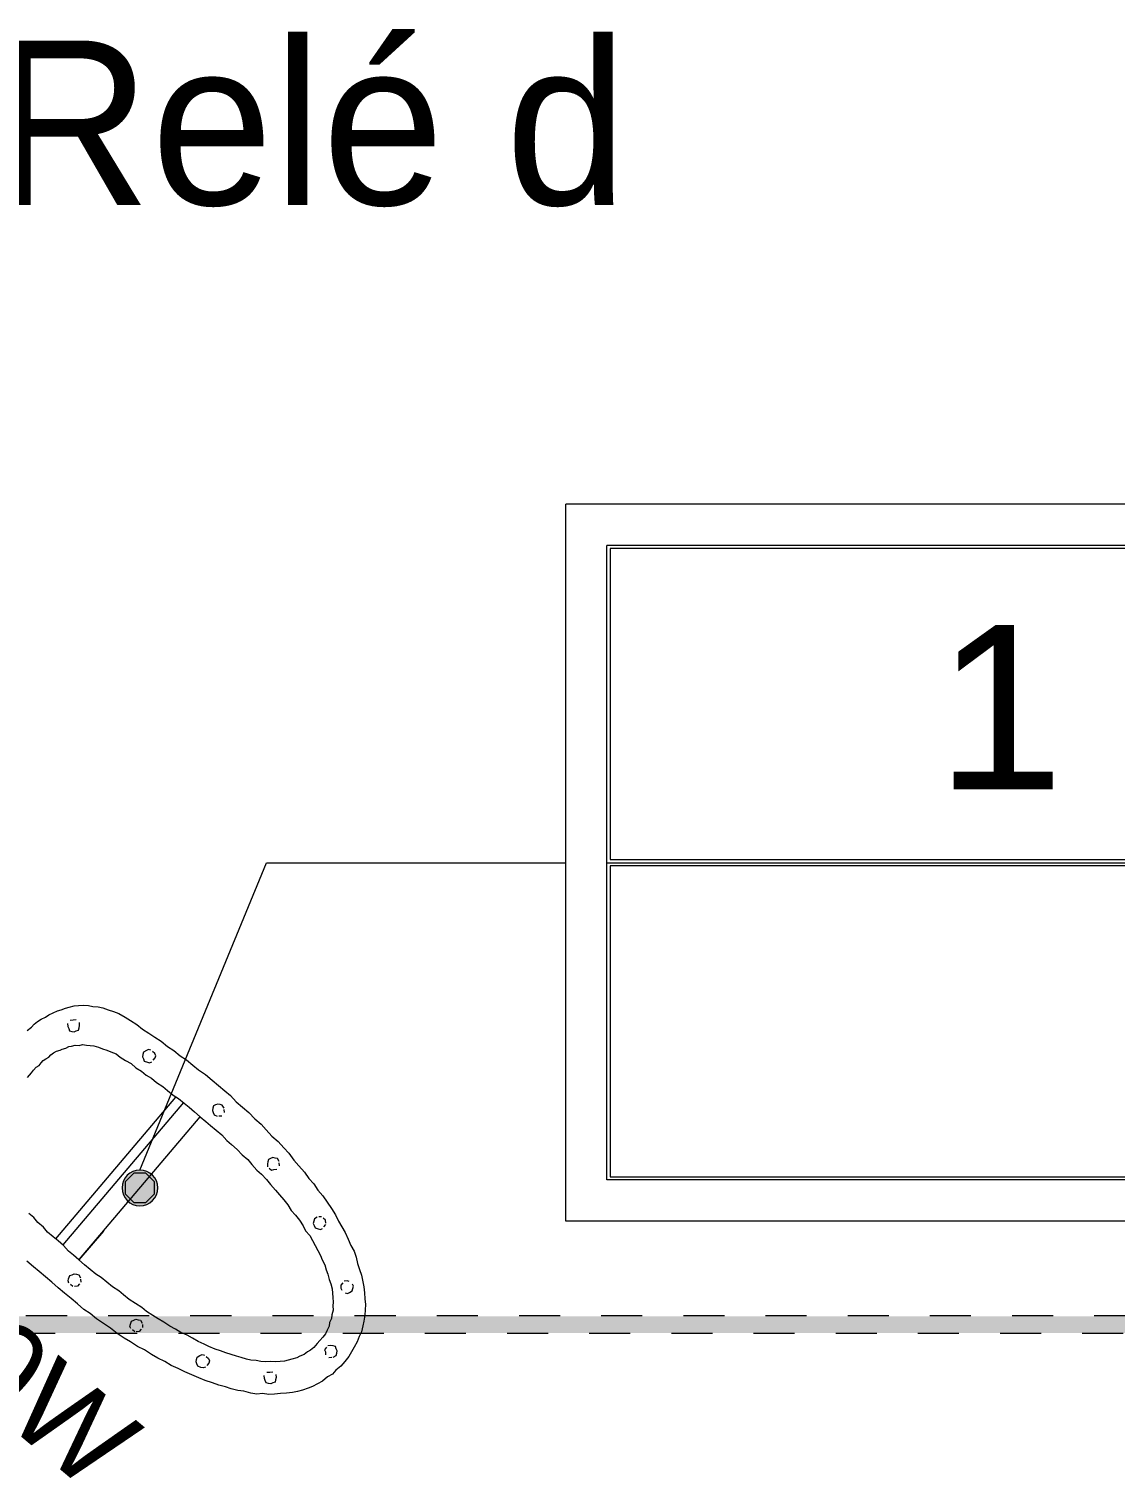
# Model space of a CAD drawing. Header units: metres. Extents: x -12 to 158, y -16 to 62.
# Drawn here: x 61.829 to 64.473, y 36.24 to 39.767 of the extents above; entities that cross this region are included whole.
import ezdxf

# ---------------------------------------------------------------- set-up
doc = ezdxf.new("R2010")
doc.units = ezdxf.units.M
doc.linetypes.add('Hidden', pattern=[0.007144, 0.004763, -0.002381])
doc.linetypes.add('Hidden 1_5', pattern=[0.0022, 0.0015, -0.0007])
for name, color, linetype, lineweight in [('A-DETL', 7, 'Continuous', 9), ('Dispositivos elétricos', 7, 'Continuous', 35), ('E-LITE-EQPM-IDEN', 7, 'Continuous', 9), ('E-LITE-IDEN', 7, 'Continuous', 9), ('E-POWR-CNDT', 7, 'Continuous', 18), ('G-ANNO-TEXT', 7, 'Continuous', 9)]:
    doc.layers.add(name, color=color, linetype=linetype, lineweight=lineweight)
doc.styles.add('Arial_2', font='arial.ttf', dxfattribs={"height": 0.210954})
doc.styles.add('Arial_3', font='arial.ttf', dxfattribs={"height": 0.4})
doc.styles.add('Century Gothic_2', font='GOTHIC.TTF', dxfattribs={"height": 0.4})

# ---------------------------------------------------------------- blocks, each defined once
blk = doc.blocks.new('PVC Corrugado Amarelo_Caixa de Octogonal 4x4 - PVC Corrugado Amarelo_Caixa de Octogonal 4x4-2829200-PLANTA BAIXA - PLANTA GERAL')
at = {"layer": 'Dispositivos elétricos', "linetype": 'Hidden 1_5', "lineweight": 9, "true_color": 0xffff00}
h = blk.add_hatch(color=2, dxfattribs=at)
h.paths.add_polyline_path([(0, -0.0435), (0.0148, -0.0405), (0.0253, -0.0349), (0.0358, -0.0242), (0.0377, -0.0217), (0.0423, -0.0093), (0.0435, 0), (0.0405, 0.0148), (0.0358, 0.0242), (0.0242, 0.0358), (0.0148, 0.0405), (0.0093, 0.0423), (-0.0082, 0.0424), (-0.0113, 0.042), (-0.0242, 0.0358), (-0.0358, 0.0242), (-0.0405, 0.0148), (-0.0424, 0.0082), (-0.0435, 0), (-0.0405, -0.0148), (-0.0346, -0.0258), (-0.0242, -0.0358), (-0.0217, -0.0377), (-0.0082, -0.0424)])
h.paths.add_polyline_path([(0.0148, -0.0358), (-0.0153, -0.0353), (-0.0358, -0.0142), (-0.0353, 0.0153), (-0.0148, 0.0358), (0.016, 0.0346), (0.0358, 0.0148), (0.0346, -0.016), (0.016, -0.0346)])
blk.add_hatch(color=2, dxfattribs=at).paths.add_polyline_path([(-0.0148, -0.0358), (0.0148, -0.0358), (0.0358, -0.0148), (0.0358, 0.0148), (0.0148, 0.0358), (-0.0148, 0.0358), (-0.0358, 0.0148), (-0.0358, -0.0148)])
at = {"layer": 'Dispositivos elétricos', "lineweight": 9}
for p, q in [((-0.0148, 0.0358), (-0.0358, 0.0148)), ((0.0148, 0.0358), (-0.0148, 0.0358)), ((0.0358, 0.0148), (0.0148, 0.0358)), ((-0.0358, 0.0148), (-0.0358, -0.0148)), ((0.0358, -0.0148), (0.0358, 0.0148)), ((-0.0358, -0.0148), (-0.0148, -0.0358)), ((0.0148, -0.0358), (0.0358, -0.0148)), ((-0.0148, -0.0358), (0.0148, -0.0358))]:
    blk.add_line(p, q, dxfattribs=at)
for start, end in [(360, 180), (180, 360)]:
    blk.add_arc((0, 0), 0.0435, start, end, dxfattribs=at)
blk = doc.blocks.new('Tag de Luminárias de Teto 3 - Tag de Luminárias de Teto 3-3493737-PLANTA BAIXA - PLANTA GERAL')
at = {"layer": 'E-LITE-EQPM-IDEN'}
for p, q in [((-0.0105, -0.004361), (-0.0105, 0.004361)), ((0.0105, 0.004361), (-0.0105, 0.004361)), ((0.0105, -0.004361), (0.0105, 0.004361)), ((0.01, 0.003861), (-0.01, 0.003861)), ((-0.01, -0.003861), (-0.01, 0.003861)), ((-0.000039, 0.003822), (-0.009961, 0.003822)), ((-0.009961, 0.003822), (-0.009961, 0.000039)), ((-0.000039, 0.000039), (-0.000039, 0.003822)), ((0, 0), (0, 0.003861)), ((0.000039, 0.003822), (0.000039, 0.000039)), ((0.009961, 0.003822), (0.000039, 0.003822)), ((0.009961, 0.000039), (0.009961, 0.003822)), ((0.01, -0.003861), (0.01, 0.003861)), ((-0.01, 0), (0.01, 0)), ((-0.009961, 0.000039), (-0.000039, 0.000039)), ((0.000039, 0.000039), (0.009961, 0.000039)), ((0.009961, -0.000039), (-0.009961, -0.000039)), ((-0.009961, -0.000039), (-0.009961, -0.003822)), ((0.009961, -0.003822), (0.009961, -0.000039)), ((0.01, -0.003861), (-0.01, -0.003861)), ((-0.009961, -0.003822), (0.009961, -0.003822)), ((0.0105, -0.004361), (-0.0105, -0.004361))]:
    blk.add_line(p, q, dxfattribs=at)

msp = doc.modelspace()

# ---------------------------------------------------------------- hatches: boundary and pattern name
at = {"layer": 'E-POWR-CNDT', "true_color": 0x353535}
for points in [[(78.5222, 36.6135), (78.5222, 36.6344), (61.1931, 36.6337), (61.1931, 36.6135), (78.4265, 36.6135)], [(61.8537, 36.5925), (78.5222, 36.5933), (78.5222, 36.6135), (61.1931, 36.6135), (61.1931, 36.5925), (61.3012, 36.5925)]]:
    msp.add_hatch(color=250, dxfattribs=at).paths.add_polyline_path(points)

# ---------------------------------------------------------------- linework, layer by layer
at = {"layer": 'A-DETL'}
for p, q in [((61.9079, 37.3791), (61.9184, 37.3836)), ((61.9184, 37.3836), (61.9272, 37.3862)), ((61.9272, 37.3862), (61.9396, 37.389)), ((61.9396, 37.389), (61.9504, 37.3899)), ((61.9504, 37.3899), (61.9612, 37.3908)), ((61.9612, 37.3908), (61.974, 37.39)), ((61.974, 37.39), (61.985, 37.3873)), ((61.985, 37.3873), (61.9978, 37.3866)), ((61.9978, 37.3866), (62.0089, 37.3839)), ((62.0089, 37.3839), (62.0219, 37.3795)), ((61.8419, 37.3447), (61.8505, 37.3508)), ((61.8505, 37.3508), (61.859, 37.357)), ((61.859, 37.357), (61.8695, 37.3614)), ((61.8695, 37.3614), (61.878, 37.3676)), ((61.878, 37.3676), (61.8885, 37.3721)), ((61.8885, 37.3721), (61.899, 37.3766)), ((61.899, 37.3766), (61.9079, 37.3791)), ((61.9371, 37.3544), (61.9299, 37.3538)), ((61.9443, 37.355), (61.9371, 37.3544)), ((61.9527, 37.3412), (61.9521, 37.3484)), ((62.0219, 37.3795), (62.0349, 37.3752)), ((62.0349, 37.3752), (62.048, 37.3708)), ((62.048, 37.3708), (62.0633, 37.3612)), ((62.0633, 37.3612), (62.0766, 37.3533)), ((62.0766, 37.3533), (62.0919, 37.3437)), ((61.8251, 37.3288), (61.8353, 37.3369)), ((61.8353, 37.3369), (61.8419, 37.3447)), ((61.9233, 37.346), (61.9239, 37.3388)), ((61.9239, 37.3388), (61.9261, 37.3336)), ((61.9261, 37.3336), (61.9284, 37.3283)), ((61.9284, 37.3283), (61.9339, 37.327)), ((61.9339, 37.327), (61.9395, 37.3256)), ((61.9395, 37.3256), (61.9447, 37.3279)), ((61.9447, 37.3279), (61.95, 37.3301)), ((61.95, 37.3301), (61.9513, 37.3356)), ((61.9513, 37.3356), (61.9527, 37.3412)), ((62.0919, 37.3437), (62.1055, 37.3322)), ((62.1055, 37.3322), (62.1208, 37.3226)), ((62.1208, 37.3226), (62.1361, 37.313)), ((62.1361, 37.313), (62.1514, 37.3034)), ((61.8894, 37.2744), (61.8963, 37.2786)), ((61.8963, 37.2786), (61.9051, 37.2811)), ((61.9051, 37.2811), (61.9104, 37.2834)), ((61.9104, 37.2834), (61.9192, 37.2859)), ((61.9192, 37.2859), (61.9261, 37.2901)), ((61.9261, 37.2901), (61.9333, 37.2907)), ((61.9333, 37.2907), (61.9422, 37.2932)), ((61.9422, 37.2932), (61.9513, 37.2922)), ((61.9513, 37.2922), (61.9601, 37.2947)), ((61.9601, 37.2947), (61.9693, 37.2937)), ((61.9693, 37.2937), (61.9784, 37.2926)), ((61.9784, 37.2926), (61.9876, 37.2916)), ((61.9876, 37.2916), (61.9986, 37.2889)), ((61.9986, 37.2889), (62.0081, 37.2842)), ((62.0081, 37.2842), (62.0192, 37.2815)), ((62.0192, 37.2815), (62.0286, 37.2769)), ((62.0286, 37.2769), (62.0417, 37.2725)), ((62.1152, 37.2804), (62.1083, 37.2763)), ((62.1205, 37.2827), (62.1152, 37.2804)), ((62.126, 37.2813), (62.1205, 37.2827)), ((62.1358, 37.2731), (62.1299, 37.278)), ((62.1514, 37.3034), (62.1669, 37.2902)), ((62.1669, 37.2902), (62.1822, 37.2806)), ((62.1822, 37.2806), (62.1978, 37.2674)), ((61.847, 37.2401), (61.8539, 37.2443)), ((61.8539, 37.2443), (61.8588, 37.2501)), ((61.8588, 37.2501), (61.8638, 37.2559)), ((61.8638, 37.2559), (61.8707, 37.2601)), ((61.8707, 37.2601), (61.8776, 37.2643)), ((61.8776, 37.2643), (61.8825, 37.2702)), ((61.8825, 37.2702), (61.8894, 37.2744)), ((62.0417, 37.2725), (62.0514, 37.2643)), ((62.0514, 37.2643), (62.0647, 37.2563)), ((62.0647, 37.2563), (62.0781, 37.2484)), ((62.0781, 37.2484), (62.0898, 37.2385)), ((62.107, 37.2707), (62.1056, 37.2652)), ((62.1056, 37.2652), (62.1079, 37.2599)), ((62.1083, 37.2763), (62.107, 37.2707)), ((62.1079, 37.2599), (62.1101, 37.2547)), ((62.1101, 37.2547), (62.1176, 37.2517)), ((62.1176, 37.2517), (62.1232, 37.2503)), ((62.1232, 37.2503), (62.1284, 37.2526)), ((62.1317, 37.2565), (62.1367, 37.2623)), ((62.138, 37.2678), (62.1358, 37.2731)), ((62.1367, 37.2623), (62.138, 37.2678)), ((62.1978, 37.2674), (62.2131, 37.2578)), ((62.2131, 37.2578), (62.2287, 37.2446)), ((62.2287, 37.2446), (62.2423, 37.233)), ((61.8255, 37.2147), (61.8305, 37.2206)), ((61.8305, 37.2206), (61.8354, 37.2264)), ((61.8354, 37.2264), (61.8404, 37.2323)), ((61.8404, 37.2323), (61.847, 37.2401)), ((62.0898, 37.2385), (62.1031, 37.2305)), ((62.1031, 37.2305), (62.1148, 37.2207)), ((62.1148, 37.2207), (62.1281, 37.2127)), ((62.1281, 37.2127), (62.1398, 37.2028)), ((62.2423, 37.233), (62.2595, 37.2218)), ((62.2595, 37.2218), (62.2751, 37.2086)), ((62.2751, 37.2086), (62.2907, 37.1954)), ((62.1398, 37.2028), (62.1551, 37.1932)), ((62.1551, 37.1932), (62.1668, 37.1833)), ((62.1668, 37.1833), (62.1804, 37.1718)), ((62.1804, 37.1718), (62.1937, 37.1638)), ((62.2907, 37.1954), (62.3063, 37.1822)), ((62.3063, 37.1822), (62.3199, 37.1707)), ((62.1862, 37.1668), (61.8943, 36.8221)), ((62.2054, 37.1539), (61.9119, 36.8072)), ((62.1937, 37.1638), (62.2074, 37.1523)), ((62.2074, 37.1523), (62.2191, 37.1424)), ((62.2191, 37.1424), (62.2327, 37.1308)), ((62.2772, 37.14), (62.2758, 37.1344)), ((62.2785, 37.1455), (62.2772, 37.14)), ((62.2838, 37.1478), (62.2785, 37.1455)), ((62.289, 37.15), (62.2838, 37.1478)), ((62.2946, 37.1487), (62.289, 37.15)), ((62.3001, 37.1473), (62.2946, 37.1487)), ((62.3043, 37.1404), (62.3001, 37.1473)), ((62.3052, 37.1296), (62.3046, 37.1368)), ((62.3199, 37.1707), (62.3339, 37.1555)), ((62.3339, 37.1555), (62.3494, 37.1423)), ((62.3494, 37.1423), (62.365, 37.1292)), ((61.9528, 36.7726), (62.2463, 37.1193)), ((62.2327, 37.1308), (62.2463, 37.1193)), ((62.2463, 37.1193), (62.26, 37.1078)), ((62.26, 37.1078), (62.2716, 37.0979)), ((62.2758, 37.1344), (62.2781, 37.1292)), ((62.2781, 37.1292), (62.2803, 37.1239)), ((62.2803, 37.1239), (62.2878, 37.1209)), ((62.2914, 37.1212), (62.2986, 37.1218)), ((62.365, 37.1292), (62.3789, 37.114)), ((62.3789, 37.114), (62.3945, 37.1008)), ((62.3945, 37.1008), (62.4065, 37.0873)), ((62.2716, 37.0979), (62.2853, 37.0863)), ((62.2853, 37.0863), (62.2989, 37.0748)), ((62.2989, 37.0748), (62.3109, 37.0613)), ((62.4065, 37.0873), (62.4204, 37.0722)), ((62.4204, 37.0722), (62.436, 37.059)), ((62.3109, 37.0613), (62.3226, 37.0514)), ((62.3226, 37.0514), (62.3362, 37.0398)), ((62.3362, 37.0398), (62.3482, 37.0264)), ((62.436, 37.059), (62.45, 37.0439)), ((62.45, 37.0439), (62.4619, 37.0304)), ((62.4619, 37.0304), (62.4742, 37.0133)), ((62.3482, 37.0264), (62.3618, 37.0148)), ((62.3618, 37.0148), (62.3719, 37.003)), ((62.3719, 37.003), (62.3839, 36.9895)), ((62.4111, 37.0098), (62.4098, 37.0043)), ((62.4098, 37.0043), (62.4104, 36.9971)), ((62.4125, 37.0154), (62.4111, 37.0098)), ((62.4177, 37.0176), (62.4125, 37.0154)), ((62.423, 37.0199), (62.4177, 37.0176)), ((62.4285, 37.0185), (62.423, 37.0199)), ((62.4341, 37.0172), (62.4285, 37.0185)), ((62.4383, 37.0103), (62.4341, 37.0172)), ((62.4392, 36.9995), (62.4386, 37.0067)), ((62.4742, 37.0133), (62.4862, 36.9998)), ((62.4862, 36.9998), (62.5001, 36.9846)), ((62.3839, 36.9895), (62.3955, 36.9796)), ((62.3955, 36.9796), (62.4075, 36.9661)), ((62.4075, 36.9661), (62.4176, 36.9542)), ((62.4143, 36.9938), (62.4201, 36.9889)), ((62.4201, 36.9889), (62.4254, 36.9911)), ((62.4254, 36.9911), (62.4326, 36.9917)), ((62.5001, 36.9846), (62.5105, 36.9692)), ((62.5105, 36.9692), (62.5225, 36.9557)), ((62.4176, 36.9542), (62.4295, 36.9408)), ((62.4295, 36.9408), (62.4396, 36.9289)), ((62.4396, 36.9289), (62.4496, 36.9171)), ((62.5225, 36.9557), (62.5328, 36.9403)), ((62.5328, 36.9403), (62.5448, 36.9268)), ((62.5448, 36.9268), (62.5551, 36.9113)), ((62.4496, 36.9171), (62.4597, 36.9052)), ((62.4597, 36.9052), (62.468, 36.8914)), ((62.468, 36.8914), (62.4781, 36.8796)), ((62.5551, 36.9113), (62.5655, 36.8959)), ((62.5655, 36.8959), (62.5758, 36.8805)), ((61.8412, 36.8738), (61.8295, 36.8837)), ((61.8512, 36.862), (61.8412, 36.8738)), ((61.8648, 36.8504), (61.8512, 36.862)), ((62.4781, 36.8796), (62.4881, 36.8678)), ((62.4881, 36.8678), (62.4965, 36.854)), ((62.4965, 36.854), (62.5029, 36.8418)), ((62.5227, 36.8652), (62.5214, 36.8597)), ((62.5214, 36.8597), (62.5236, 36.8544)), ((62.5241, 36.8707), (62.5227, 36.8652)), ((62.5236, 36.8544), (62.5259, 36.8492)), ((62.531, 36.8749), (62.5241, 36.8707)), ((62.5418, 36.8758), (62.5346, 36.8752)), ((62.5515, 36.8676), (62.5457, 36.8725)), ((62.5475, 36.851), (62.5524, 36.8568)), ((62.5521, 36.8604), (62.5515, 36.8676)), ((62.5758, 36.8805), (62.5825, 36.8647)), ((62.5825, 36.8647), (62.5909, 36.8509)), ((61.8749, 36.8386), (61.8648, 36.8504)), ((61.8885, 36.827), (61.8749, 36.8386)), ((61.9002, 36.8171), (61.8885, 36.827)), ((62.0105, 36.8408), (61.9511, 36.7707)), ((62.5029, 36.8418), (62.513, 36.83)), ((62.513, 36.83), (62.5194, 36.8178)), ((62.5259, 36.8492), (62.5334, 36.8462)), ((62.5334, 36.8462), (62.5389, 36.8448)), ((62.5389, 36.8448), (62.5442, 36.8471)), ((62.5909, 36.8509), (62.5993, 36.8371)), ((62.5993, 36.8371), (62.606, 36.8214)), ((62.606, 36.8214), (62.6128, 36.8057)), ((61.9138, 36.8056), (61.9002, 36.8171)), ((61.9258, 36.7921), (61.9138, 36.8056)), ((61.9375, 36.7822), (61.9258, 36.7921)), ((62.5194, 36.8178), (62.5259, 36.8057)), ((62.5259, 36.8057), (62.5323, 36.7936)), ((62.5323, 36.7936), (62.5387, 36.7814)), ((62.6128, 36.8057), (62.6212, 36.7919)), ((62.6212, 36.7919), (62.626, 36.7778)), ((61.8402, 36.7542), (61.8246, 36.7674)), ((61.8539, 36.7427), (61.8402, 36.7542)), ((61.9511, 36.7707), (61.9375, 36.7822)), ((61.9648, 36.7591), (61.9511, 36.7707)), ((61.9784, 36.7476), (61.9648, 36.7591)), ((62.5387, 36.7814), (62.5432, 36.7709)), ((62.5432, 36.7709), (62.5497, 36.7588)), ((62.5497, 36.7588), (62.5525, 36.7463)), ((62.626, 36.7778), (62.6291, 36.7618)), ((62.6291, 36.7618), (62.6339, 36.7477)), ((61.8694, 36.7295), (61.8539, 36.7427)), ((61.885, 36.7163), (61.8694, 36.7295)), ((61.9006, 36.7031), (61.885, 36.7163)), ((61.9246, 36.7196), (61.9259, 36.7251)), ((61.9268, 36.7143), (61.9246, 36.7196)), ((61.9259, 36.7251), (61.9289, 36.7326)), ((61.9289, 36.7326), (61.9342, 36.7348)), ((61.9342, 36.7348), (61.9394, 36.7371)), ((61.9394, 36.7371), (61.945, 36.7357)), ((61.945, 36.7357), (61.9505, 36.7344)), ((61.9523, 36.7128), (61.9474, 36.707)), ((61.9505, 36.7344), (61.9547, 36.7275)), ((61.955, 36.7239), (61.9556, 36.7167)), ((61.992, 36.736), (61.9784, 36.7476)), ((62.0054, 36.7281), (61.992, 36.736)), ((62.019, 36.7165), (62.0054, 36.7281)), ((62.0326, 36.705), (62.019, 36.7165)), ((62.5525, 36.7463), (62.557, 36.7359)), ((62.557, 36.7359), (62.5599, 36.7234)), ((62.5599, 36.7234), (62.5644, 36.7129)), ((62.5644, 36.7129), (62.5672, 36.7005)), ((62.5931, 36.7153), (62.5882, 36.7095)), ((62.6036, 36.7198), (62.5964, 36.7192)), ((62.6092, 36.7185), (62.6036, 36.7198)), ((62.6339, 36.7477), (62.6387, 36.7336)), ((62.6387, 36.7336), (62.6418, 36.7175)), ((62.6418, 36.7175), (62.6447, 36.7051)), ((61.9162, 36.6899), (61.9006, 36.7031)), ((61.9318, 36.6767), (61.9162, 36.6899)), ((61.9366, 36.7061), (61.9307, 36.711)), ((61.9474, 36.707), (61.9402, 36.7064)), ((62.0479, 36.6954), (62.0326, 36.705)), ((62.0596, 36.6855), (62.0479, 36.6954)), ((62.0732, 36.674), (62.0596, 36.6855)), ((62.5672, 36.7005), (62.5681, 36.6897)), ((62.5681, 36.6897), (62.569, 36.6789)), ((62.569, 36.6789), (62.5699, 36.6681)), ((62.5882, 36.7095), (62.5888, 36.7023)), ((62.5888, 36.7023), (62.591, 36.697)), ((62.5988, 36.6904), (62.6044, 36.6891)), ((62.6044, 36.6891), (62.6096, 36.6913)), ((62.6096, 36.6913), (62.6165, 36.6955)), ((62.6165, 36.6955), (62.6179, 36.7011)), ((62.6192, 36.7066), (62.617, 36.7119)), ((62.6179, 36.7011), (62.6192, 36.7066)), ((62.6447, 36.7051), (62.6459, 36.6907)), ((62.6459, 36.6907), (62.6471, 36.6763)), ((61.9473, 36.6635), (61.9318, 36.6767)), ((61.9629, 36.6503), (61.9473, 36.6635)), ((61.9782, 36.6407), (61.9629, 36.6503)), ((62.0885, 36.6644), (62.0732, 36.674)), ((62.1038, 36.6548), (62.0885, 36.6644)), ((62.1155, 36.6449), (62.1038, 36.6548)), ((62.1308, 36.6353), (62.1155, 36.6449)), ((62.5697, 36.6482), (62.567, 36.6371)), ((62.5699, 36.6681), (62.5688, 36.659)), ((62.5688, 36.659), (62.5697, 36.6482)), ((62.6475, 36.6492), (62.6468, 36.6365)), ((62.6471, 36.6763), (62.6483, 36.6619)), ((62.6483, 36.6619), (62.6475, 36.6492)), ((61.9938, 36.6275), (61.9782, 36.6407)), ((62.011, 36.6163), (61.9938, 36.6275)), ((62.0283, 36.605), (62.011, 36.6163)), ((62.075, 36.6089), (62.0764, 36.6145)), ((62.0773, 36.6037), (62.075, 36.6089)), ((62.0764, 36.6145), (62.0794, 36.622)), ((62.0794, 36.622), (62.0846, 36.6242)), ((62.0846, 36.6242), (62.0899, 36.6264)), ((62.0899, 36.6264), (62.0954, 36.6251)), ((62.0954, 36.6251), (62.1009, 36.6237)), ((62.1009, 36.6237), (62.1051, 36.6169)), ((62.1054, 36.6133), (62.106, 36.6061)), ((62.1441, 36.6273), (62.1308, 36.6353)), ((62.1574, 36.6194), (62.1441, 36.6273)), ((62.1727, 36.6098), (62.1574, 36.6194)), ((62.1861, 36.6018), (62.1727, 36.6098)), ((62.5603, 36.6094), (62.5556, 36.5999)), ((62.5613, 36.6185), (62.5603, 36.6094)), ((62.566, 36.6279), (62.5613, 36.6185)), ((62.567, 36.6371), (62.566, 36.6279)), ((62.6417, 36.6107), (62.6392, 36.596)), ((62.6444, 36.6218), (62.6417, 36.6107)), ((62.6468, 36.6365), (62.6444, 36.6218)), ((62.0438, 36.5918), (62.0283, 36.605)), ((62.0611, 36.5806), (62.0438, 36.5918)), ((62.0764, 36.571), (62.0611, 36.5806)), ((62.087, 36.5954), (62.0812, 36.6004)), ((62.0978, 36.5963), (62.0906, 36.5957)), ((62.1027, 36.6022), (62.0978, 36.5963)), ((62.1994, 36.5939), (62.1861, 36.6018)), ((62.2144, 36.5879), (62.1994, 36.5939)), ((62.2277, 36.5799), (62.2144, 36.5879)), ((62.2411, 36.572), (62.2277, 36.5799)), ((62.256, 36.566), (62.2411, 36.572)), ((62.5378, 36.5749), (62.5312, 36.5671)), ((62.5444, 36.5827), (62.5378, 36.5749)), ((62.551, 36.5905), (62.5444, 36.5827)), ((62.5556, 36.5999), (62.551, 36.5905)), ((62.6286, 36.5716), (62.6207, 36.5582)), ((62.6329, 36.5846), (62.6286, 36.5716)), ((62.6392, 36.596), (62.6329, 36.5846)), ((62.0936, 36.5598), (62.0764, 36.571)), ((62.1105, 36.5521), (62.0936, 36.5598)), ((62.1277, 36.5409), (62.1105, 36.5521)), ((62.143, 36.5313), (62.1277, 36.5409)), ((62.2388, 36.5338), (62.2457, 36.538)), ((62.2457, 36.538), (62.2509, 36.5402)), ((62.2509, 36.5402), (62.2565, 36.5389)), ((62.2674, 36.5597), (62.256, 36.566)), ((62.2824, 36.5537), (62.2674, 36.5597)), ((62.2954, 36.5494), (62.2824, 36.5537)), ((62.3085, 36.545), (62.2954, 36.5494)), ((62.3215, 36.5407), (62.3085, 36.545)), ((62.3346, 36.5363), (62.3215, 36.5407)), ((62.3456, 36.5336), (62.3346, 36.5363)), ((62.4885, 36.5364), (62.4816, 36.5322)), ((62.499, 36.5409), (62.4885, 36.5364)), ((62.5075, 36.547), (62.499, 36.5409)), ((62.5144, 36.5512), (62.5075, 36.547)), ((62.5229, 36.5574), (62.5144, 36.5512)), ((62.5312, 36.5671), (62.5229, 36.5574)), ((62.5537, 36.5581), (62.5487, 36.5523)), ((62.5487, 36.5523), (62.551, 36.547)), ((62.551, 36.547), (62.5516, 36.5398)), ((62.5642, 36.5626), (62.557, 36.562)), ((62.5697, 36.5613), (62.5642, 36.5626)), ((62.5752, 36.5599), (62.5697, 36.5613)), ((62.5701, 36.5341), (62.577, 36.5383)), ((62.5775, 36.5547), (62.5752, 36.5599)), ((62.577, 36.5383), (62.5784, 36.5439)), ((62.5797, 36.5494), (62.5775, 36.5547)), ((62.5784, 36.5439), (62.5797, 36.5494)), ((62.6144, 36.5469), (62.6081, 36.5355)), ((62.6207, 36.5582), (62.6144, 36.5469)), ((62.16, 36.5236), (62.143, 36.5313)), ((62.1752, 36.514), (62.16, 36.5236)), ((62.1922, 36.5064), (62.1752, 36.514)), ((62.2091, 36.4987), (62.1922, 36.5064)), ((62.2361, 36.5227), (62.2374, 36.5282)), ((62.2383, 36.5175), (62.2361, 36.5227)), ((62.2374, 36.5282), (62.2388, 36.5338)), ((62.2406, 36.5122), (62.2383, 36.5175)), ((62.2481, 36.5092), (62.2406, 36.5122)), ((62.2536, 36.5079), (62.2481, 36.5092)), ((62.2589, 36.5101), (62.2536, 36.5079)), ((62.2604, 36.5356), (62.2662, 36.5306)), ((62.2671, 36.5198), (62.2622, 36.514)), ((62.2662, 36.5306), (62.2685, 36.5254)), ((62.2685, 36.5254), (62.2671, 36.5198)), ((62.3587, 36.5293), (62.3456, 36.5336)), ((62.3698, 36.5266), (62.3587, 36.5293)), ((62.3825, 36.5258), (62.3698, 36.5266)), ((62.3936, 36.5231), (62.3825, 36.5258)), ((62.4063, 36.5223), (62.3936, 36.5231)), ((62.4171, 36.5232), (62.4063, 36.5223)), ((62.4299, 36.5225), (62.4171, 36.5232)), ((62.4407, 36.5234), (62.4299, 36.5225)), ((62.4514, 36.5243), (62.4407, 36.5234)), ((62.4603, 36.5268), (62.4514, 36.5243)), ((62.4691, 36.5294), (62.4603, 36.5268)), ((62.4816, 36.5322), (62.4691, 36.5294)), ((62.5594, 36.5332), (62.5665, 36.5338)), ((62.5764, 36.5021), (62.5682, 36.4923)), ((62.5883, 36.5121), (62.5764, 36.5021)), ((62.5982, 36.5238), (62.5883, 36.5121)), ((62.6081, 36.5355), (62.5982, 36.5238)), ((62.226, 36.4911), (62.2091, 36.4987)), ((62.243, 36.4834), (62.226, 36.4911)), ((62.258, 36.4774), (62.243, 36.4834)), ((62.2765, 36.4717), (62.258, 36.4774)), ((62.2915, 36.4657), (62.2765, 36.4717)), ((62.3082, 36.4617), (62.2915, 36.4657)), ((62.4024, 36.4822), (62.4018, 36.4894)), ((62.4047, 36.4769), (62.4024, 36.4822)), ((62.4069, 36.4717), (62.4047, 36.4769)), ((62.4125, 36.4703), (62.4069, 36.4717)), ((62.4084, 36.4972), (62.4156, 36.4978)), ((62.418, 36.469), (62.4125, 36.4703)), ((62.4156, 36.4978), (62.4228, 36.4984)), ((62.4233, 36.4712), (62.418, 36.469)), ((62.4285, 36.4735), (62.4233, 36.4712)), ((62.4299, 36.479), (62.4285, 36.4735)), ((62.4312, 36.4846), (62.4299, 36.479)), ((62.4306, 36.4918), (62.4312, 36.4846)), ((62.5321, 36.4694), (62.5199, 36.463)), ((62.5442, 36.4758), (62.5321, 36.4694)), ((62.556, 36.4859), (62.5442, 36.4758)), ((62.5682, 36.4923), (62.556, 36.4859)), ((62.3212, 36.4573), (62.3082, 36.4617)), ((62.3378, 36.4533), (62.3212, 36.4573)), ((62.3525, 36.4509), (62.3378, 36.4533)), ((62.3691, 36.4468), (62.3525, 36.4509)), ((62.3838, 36.4444), (62.3691, 36.4468)), ((62.3982, 36.4456), (62.3838, 36.4444)), ((62.4129, 36.4432), (62.3982, 36.4456)), ((62.4273, 36.4444), (62.4129, 36.4432)), ((62.4417, 36.4456), (62.4273, 36.4444)), ((62.4561, 36.4468), (62.4417, 36.4456)), ((62.4705, 36.448), (62.4561, 36.4468)), ((62.4829, 36.4508), (62.4705, 36.448)), ((62.4953, 36.4537), (62.4829, 36.4508)), ((62.5094, 36.4585), (62.4953, 36.4537)), ((62.5199, 36.463), (62.5094, 36.4585))]:
    msp.add_line(p, q, dxfattribs=at)
at = {"layer": 'E-LITE-EQPM-IDEN'}
for p, q in [((62.0995, 36.9895), (62.4078, 37.7375)), ((62.4078, 37.7375), (63.1359, 37.7375))]:
    msp.add_line(p, q, dxfattribs=at)
at = {"layer": 'E-POWR-CNDT', "color": 1, "linetype": 'Hidden', "true_color": 0xff0000}
for p, q in [((78.3222, 36.6344), (61.3931, 36.6344)), ((61.3931, 36.5925), (78.3222, 36.5925))]:
    msp.add_line(p, q, dxfattribs=at)

# ---------------------------------------------------------------- block references
at = {"layer": 'Dispositivos elétricos', "lineweight": 9}
msp.add_blockref('PVC Corrugado Amarelo_Caixa de Octogonal 4x4 - PVC Corrugado Amarelo_Caixa de Octogonal 4x4-2829200-PLANTA BAIXA - PLANTA GERAL', (62.0995, 36.946), dxfattribs=at)
at = {"layer": 'E-LITE-EQPM-IDEN', "xscale": 199.9999999999999, "yscale": 199.9999999999999, "zscale": 199.9999999999999}
msp.add_blockref('Tag de Luminárias de Teto 3 - Tag de Luminárias de Teto 3-3493737-PLANTA BAIXA - PLANTA GERAL', (65.2359, 37.7375), dxfattribs=at)

# ---------------------------------------------------------------- texts
at = {"layer": 'E-LITE-EQPM-IDEN', "insert": (64.0374, 38.3159), "char_height": 0.4, "width": 0.38481, "attachment_point": 1, "style": 'Arial_3'}
msp.add_mtext('1', dxfattribs=at)
at = {"layer": 'E-LITE-IDEN', "insert": (61.4427, 39.7385), "char_height": 0.4, "width": 2.501265, "attachment_point": 1, "style": 'Century Gothic_2'}
msp.add_mtext('1Relé d', dxfattribs=at)
at = {"layer": 'G-ANNO-TEXT', "insert": (60.8835, 37.3945), "char_height": 0.21095, "width": 1.875949, "attachment_point": 1, "rotation": 319.974, "style": 'Arial_2'}
msp.add_mtext('LED - 250W', dxfattribs=at)

doc.saveas('drawing.dxf')
